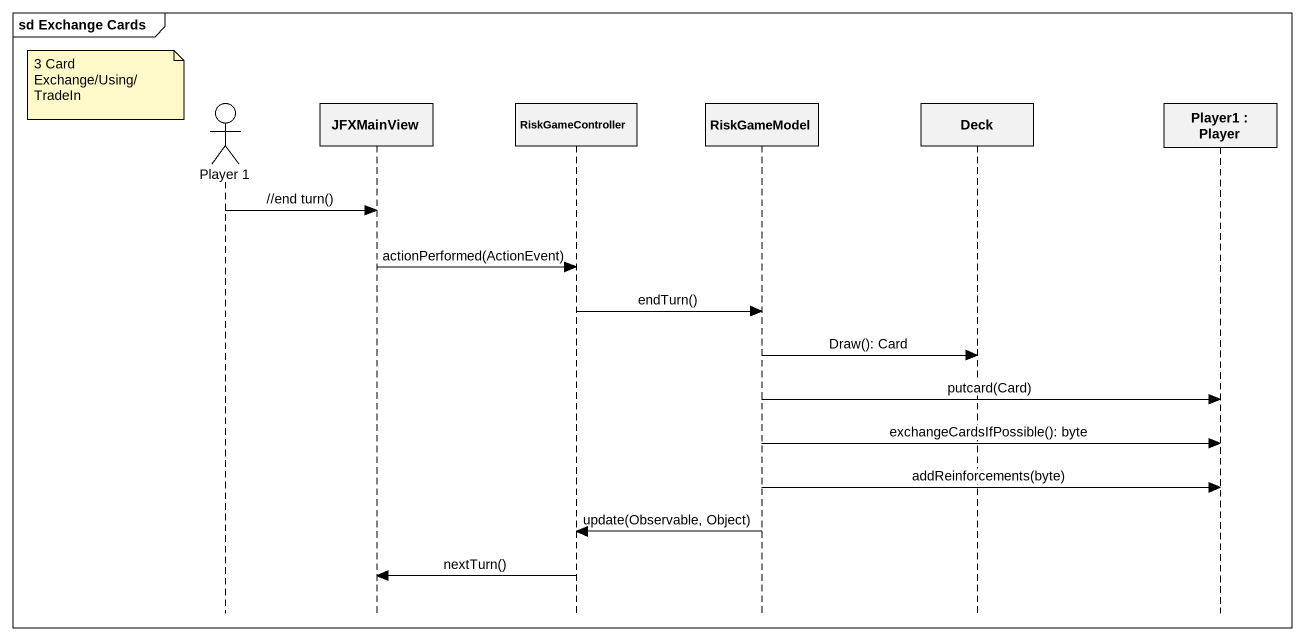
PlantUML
@startuml
mainframe sd Exchange Cards
hide footbox
actor "Player 1" as Player_1
participant JFXMainView
participant RiskGameController
participant RiskGameModel
participant Deck
participant "Player1 : Player" as Player1

note left of Player_1 : 3 Card Exchange/Using/TradeIn
Player_1 -> JFXMainView : //end turn()
JFXMainView -> RiskGameController : actionPerformed(ActionEvent)
RiskGameController -> RiskGameModel : endTurn()
RiskGameModel -> Deck : Draw(): Card
RiskGameModel -> Player1 : putcard(Card)
RiskGameModel -> Player1 : exchangeCardsIfPossible(): byte
RiskGameModel -> Player1 : addReinforcements(byte)
RiskGameModel -> RiskGameController : update(Observable, Object)
RiskGameController -> JFXMainView : nextTurn()
@enduml
